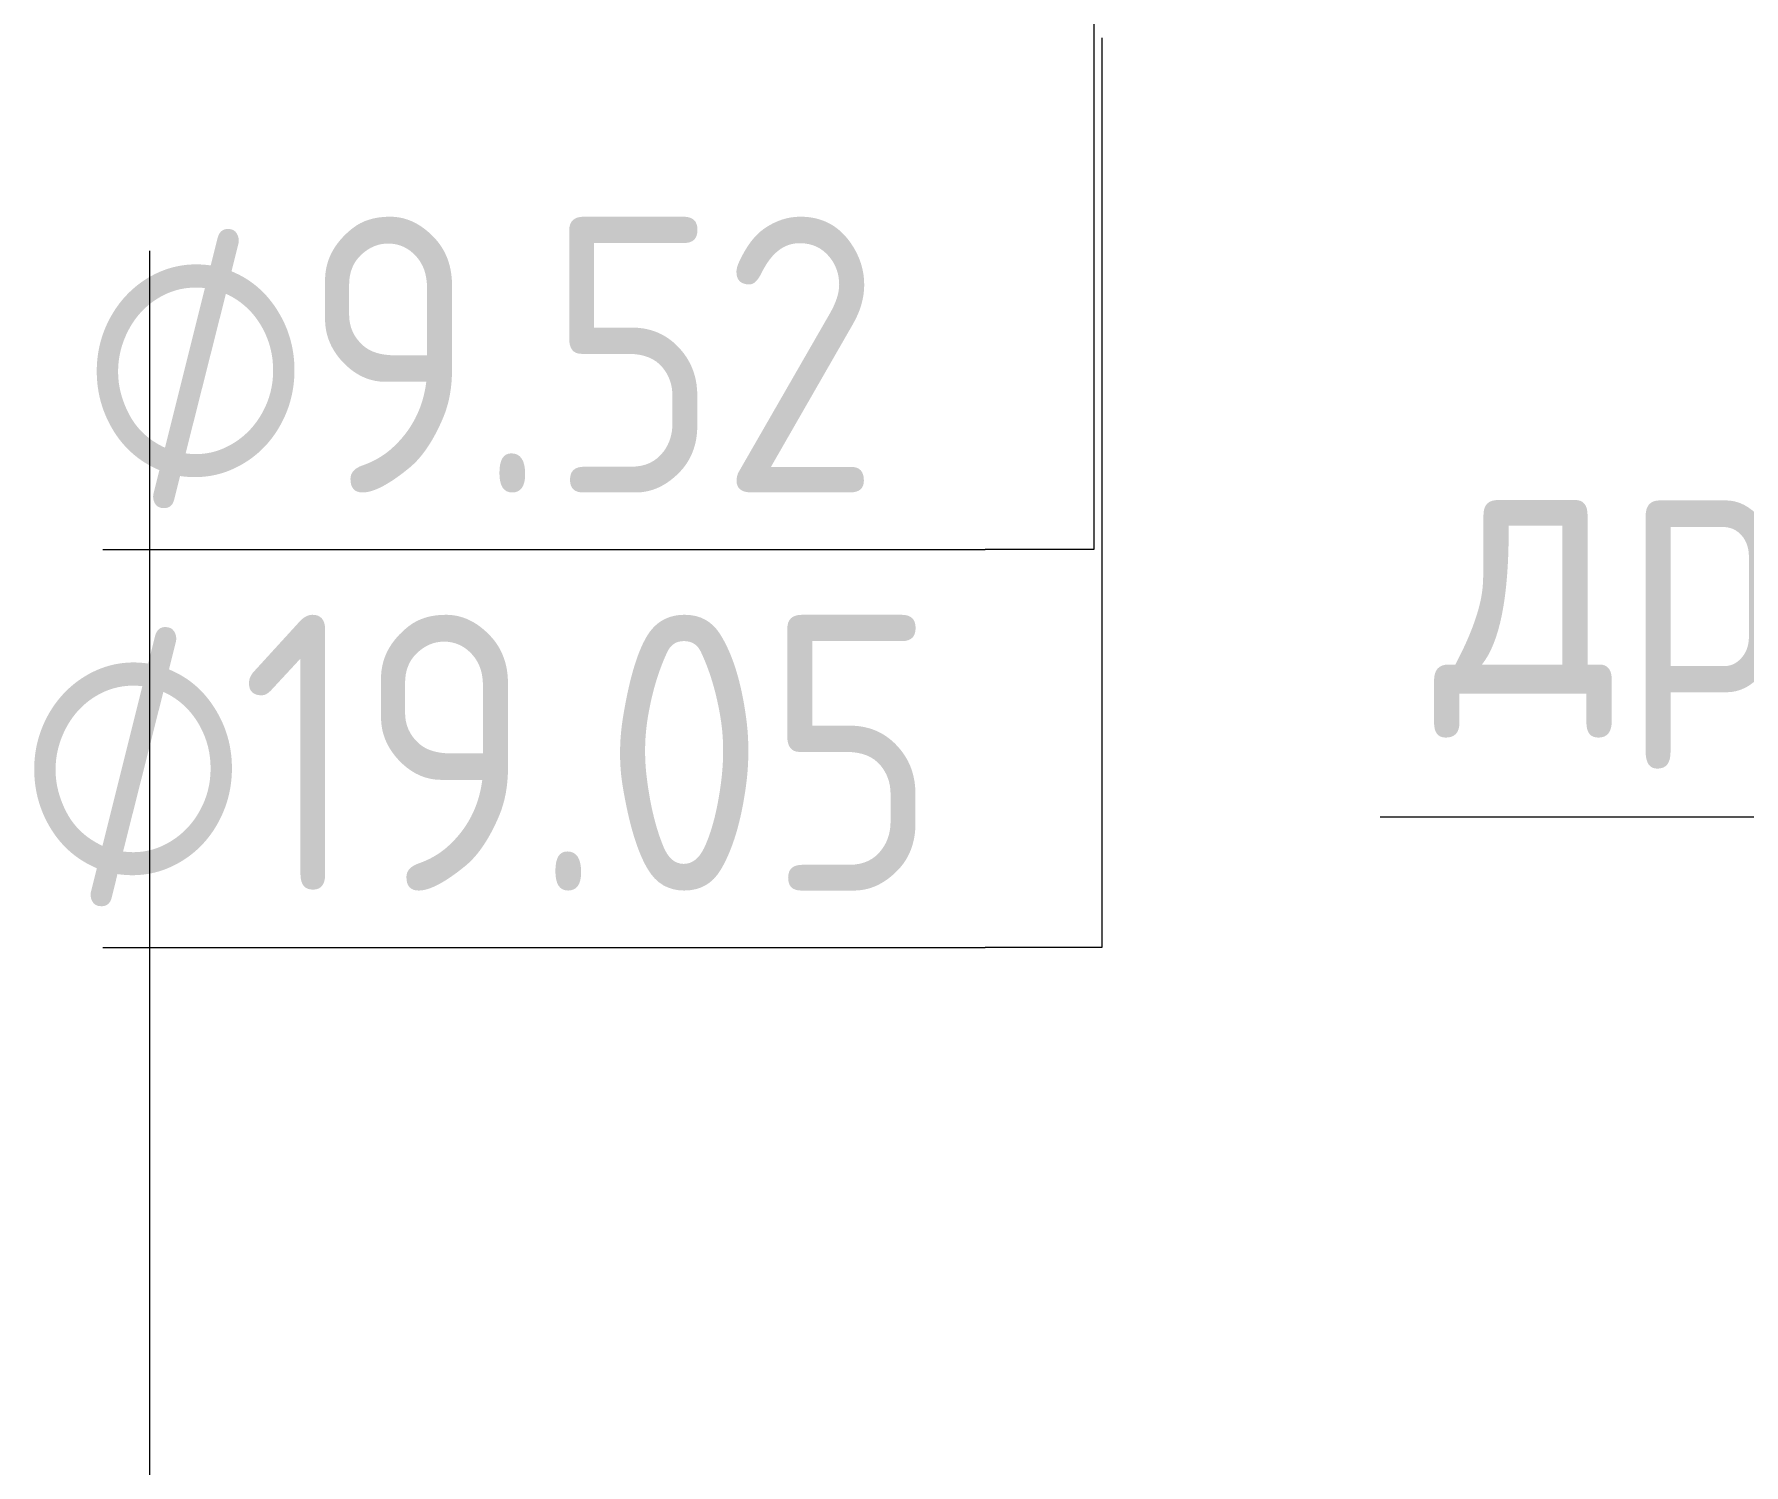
# Model space of a CAD drawing. Header units: millimetres. Extents: x -88595 to 880822, y -1054509 to -148035.
# Drawn here: x 171209 to 172759, y -246603 to -245306 of the extents above; entities that cross this region are included whole.
import ezdxf

# ---------------------------------------------------------------- set-up
doc = ezdxf.new("R2010")
doc.units = ezdxf.units.MM
doc.linetypes.add('ADSK_Линия сетки', pattern=[25, 20, -2.5, 0, -2.5])
for name, color, linetype, lineweight in [('Аннотация', 7, 'Continuous', 20), ('Марки', 7, 'Continuous', 20), ('Оборудование', 7, 'Continuous', 18), ('Оси', 7, 'Continuous', 9)]:
    doc.layers.add(name, color=color, linetype=linetype, lineweight=lineweight)
doc.styles.add('$0$GOST Common_10', font='GOST_Common.ttf', dxfattribs={"width": 0.9, "height": 250})
doc.styles.add('$1$GOST Common', font='GOST_Common.ttf', dxfattribs={"width": 0.9, "height": 250})

# ---------------------------------------------------------------- blocks, each defined once
blk = doc.blocks.new('$0$ADSK_Аннотация_Текст_сВыноской - Текст с выноской-3264166-В_Координация_1 этаж ОВ3')
at = {"layer": 'Аннотация'}
blk.add_line((-8, 0), (8, 0), dxfattribs=at)
blk = doc.blocks.new('$0$ADSK_M_Трубы - Диаметр_8-160846-В_Координация_1 этаж ОВ3')
at = {"layer": 'Марки'}
blk.add_line((0, 0), (8, 0), dxfattribs=at)
blk = doc.blocks.new('1 этаж')
at = {"layer": 'Оси', "linetype": 'ADSK_Линия сетки', "ltscale": 100}
blk.add_line((207442.7, 697813.2), (207442.7, 676562.6), dxfattribs=at)

msp = doc.modelspace()

# ---------------------------------------------------------------- linework, layer by layer
at = {"layer": 'Марки'}
for p, q in [((172169.3, -245244.1), (172169.3, -245772.7)), ((172176.4, -245308.9), (172176.4, -246133.5)), ((172169.3, -245772.7), (172070.7, -245772.7)), ((172176.4, -246133.5), (172070.7, -246133.5))]:
    msp.add_line(p, q, dxfattribs=at)

# ---------------------------------------------------------------- block references
at = {"layer": 'Аннотация', "xscale": 100, "yscale": 100, "zscale": 100}
msp.add_blockref('$0$ADSK_Аннотация_Текст_сВыноской - Текст с выноской-3264166-В_Координация_1 этаж ОВ3', (173228.7, -246015.3), dxfattribs=at)
at = {"layer": 'Марки', "xscale": 99.99999999999993, "yscale": 99.99999999999993, "zscale": 99.99999999999993}
for p in [(171270.7, -245772.7), (171270.7, -246133.5)]:
    msp.add_blockref('$0$ADSK_M_Трубы - Диаметр_8-160846-В_Координация_1 этаж ОВ3', p, dxfattribs=at)
at = {"layer": 'Оборудование', "color": 5, "true_color": 0x0000ff}
msp.add_blockref('1 этаж', (-36129.5, -928314.5), dxfattribs=at)

# ---------------------------------------------------------------- texts
at = {"layer": 'Аннотация', "lineweight": 9, "insert": (172477.7, -245653.6), "char_height": 250, "width": 1847.088, "attachment_point": 1, "style": '$1$GOST Common'}
msp.add_mtext('дренажный', dxfattribs=at)
at = {"layer": 'Марки', "lineweight": 9, "char_height": 250, "attachment_point": 1}
for s, insert, width, style in [('9.52', (171452.3, -245471.1), 663.797, '$1$GOST Common'), ('\\fGOST Common|b0|i0|c254|p34|;\\W.9;⌀', (171249.9, -245471.1), 245.316, '$0$GOST Common_10'), ('\\fGOST Common|b0|i0|c254|p34|;\\W.9;⌀', (171193.2, -245832), 245.316, '$0$GOST Common_10'), ('19.05', (171395.6, -245832), 800.886, '$1$GOST Common')]:
    msp.add_mtext(s, dxfattribs=dict(at, insert=insert, width=width, style=style))

doc.saveas('drawing.dxf')
